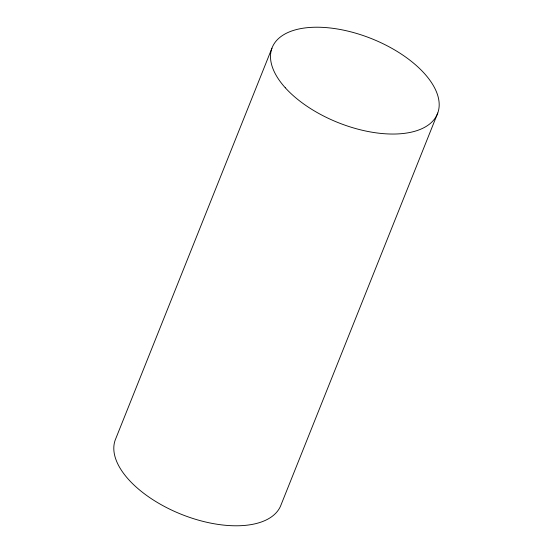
<?xml version="1.0" encoding="UTF-8"?>
<svg xmlns="http://www.w3.org/2000/svg" width="553" height="553" viewBox="0 0 553 553"><rect width="100%" height="100%" fill="white"/><g stroke="black" fill="none" stroke-linecap="round" stroke-linejoin="round"><path stroke-width="0.83" d="M271.924 48.229L115.238 439.974A89.033 45.187 21.8 0 0 182.677 514.843A89.033 45.187 21.8 0 0 281.076 504.771L437.762 113.026M285.265 87.747A89.033 45.187 21.8 0 0 430.925 122.918A89.033 45.187 21.8 0 0 348.335 31.224A89.033 45.187 21.8 0 0 285.265 87.747"/></g></svg>
